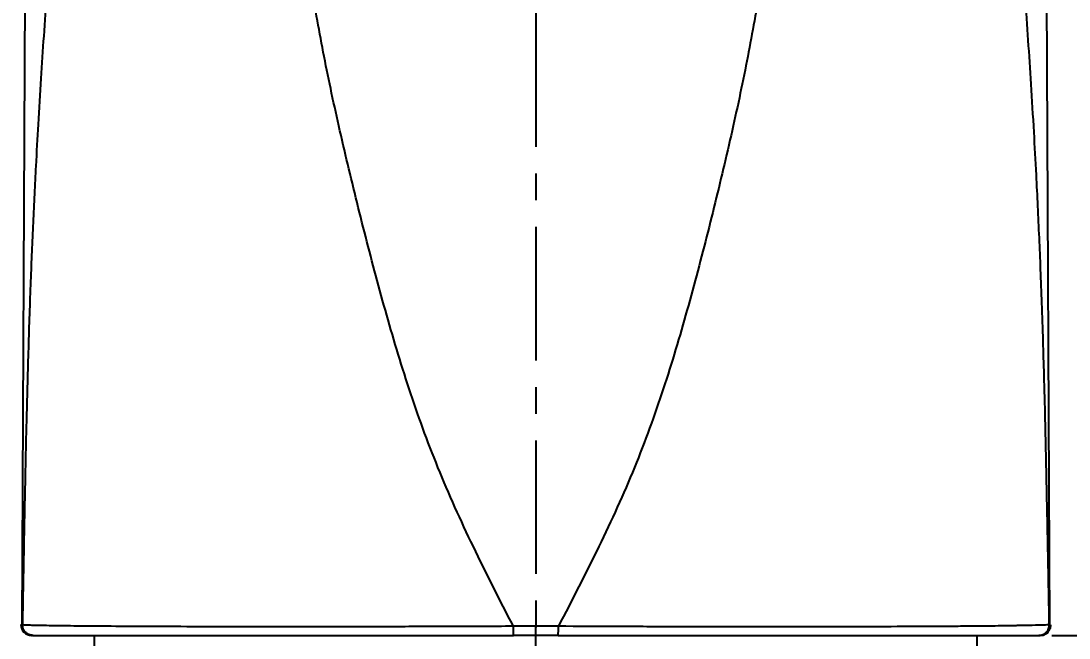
# Model space of a CAD drawing. Header units: millimetres. Extents: x 1261 to 1854, y -639 to -219.
# Drawn here: x 1649.27 to 1699.13, y -485.86 to -456.51 of the extents above; entities that cross this region are included whole.
import ezdxf

# ---------------------------------------------------------------- set-up
doc = ezdxf.new("R2010")
doc.units = ezdxf.units.MM
doc.header["$LTSCALE"] = 0.1
doc.linetypes.add('CENTERX2', pattern=[101.6, 63.5, -12.7, 12.7, -12.7])
doc.layers.get('0').update_dxf_attribs({"lineweight": 13})
doc.layers.add('CENTER', color=1, linetype='CENTERX2')
doc.layers.add('DIM', color=3, linetype='Continuous', lineweight=9)
doc.styles.get("Standard").update_dxf_attribs({"font": 'arial.ttf'})
doc.dimstyles.new('ISO-25', dxfattribs={"dimtxt": 2.5, "dimasz": 2.5, "dimexe": 1.25, "dimexo": 0.625, "dimtad": 1, "dimtxsty": 'Standard', "dimcen": 2.5, "dimadec": 0, "dimazin": 0, "dimtfac": 1, "dimtmove": 0, "dimatfit": 3, "dimfxl": 0, "dimarcsym": 0})

# ---------------------------------------------------------------- blocks, each defined once
blk = doc.blocks.new('*D18')
at = {"layer": 'Defpoints', "color": 0}
for p in [(1673.764, -359.927), (1735.228, -359.927), (1697.692, -485.737)]:
    blk.add_point(p, dxfattribs=at)
at = {"layer": 'DIM', "color": 3, "linetype": 'ByBlock', "lineweight": -2}
for p, q in [((1674.389, -359.927), (1736.478, -359.927)), ((1735.228, -483.237), (1735.228, -362.427)), ((1698.317, -485.737), (1736.478, -485.737))]:
    blk.add_line(p, q, dxfattribs=at)
at = {"layer": 'DIM', "color": 3}
for points in [[(1734.811, -362.427), (1735.644, -362.427), (1735.228, -359.927)], [(1734.811, -483.237), (1735.644, -483.237), (1735.228, -485.737)]]:
    blk.add_solid(points, dxfattribs=at)
at = {"layer": 'DIM', "color": 3, "insert": (1731.598, -422.832), "char_height": 5, "attachment_point": 5, "rotation": 90}
blk.add_mtext('125,8', dxfattribs=at)

msp = doc.modelspace()

# ---------------------------------------------------------------- linework, layer by layer
at = {"color": 7, "linetype": 'Continuous', "lineweight": 25}
for p, q in [((1649.542, -437.437), (1649.308, -485.237)), ((1698.22, -485.237), (1697.986, -437.437)), ((1649.308, -485.237), (1649.319, -485.234)), ((1673.764, -485.3), (1672.694, -485.304)), ((1674.836, -485.304), (1673.764, -485.3)), ((1649.767, -485.737), (1649.807, -485.737)), ((1649.836, -485.737), (1649.807, -485.737)), ((1652.764, -486.237), (1652.764, -485.737)), ((1694.764, -486.237), (1694.764, -485.737)), ((1697.721, -485.737), (1697.692, -485.737)), ((1697.721, -485.737), (1697.761, -485.737))]:
    msp.add_line(p, q, dxfattribs=at)
at = {"color": 8, "linetype": 'Continuous', "lineweight": 25}
msp.add_line((1673.764, -486.237), (1673.764, -485.737), dxfattribs=at)
at = {"color": 7, "linetype": 'Continuous', "lineweight": 25}
msp.add_arc((1649.767, -485.237), 0.5, 178.6909, 269.9963, dxfattribs=at)
for points, knots in [([(1651.299, -445.876), (1651.214, -446.731), (1651.055, -448.334), (1650.843, -450.749), (1650.658, -452.997), (1650.496, -455.12), (1650.348, -457.193), (1650.211, -459.273), (1650.086, -461.337), (1649.959, -463.621), (1649.838, -466.093), (1649.718, -468.968), (1649.614, -472.058), (1649.542, -474.755), (1649.495, -476.81), (1649.466, -478.218), (1649.439, -479.567), (1649.415, -480.852), (1649.393, -482.035), (1649.373, -483.155), (1649.354, -484.228), (1649.342, -484.922), (1649.337, -485.238)], [0, 0, 0, 0, 0.085488, 0.160363, 0.225054, 0.287242, 0.34394, 0.398296, 0.455759, 0.506365, 0.57319, 0.640059, 0.714237, 0.789103, 0.821925, 0.849718, 0.880834, 0.908986, 0.932033, 0.956235, 0.98009, 1, 1, 1, 1]), ([(1698.191, -485.238), (1698.184, -484.808), (1698.168, -483.885), (1698.142, -482.429), (1698.115, -480.952), (1698.082, -479.246), (1698.046, -477.436), (1697.999, -475.377), (1697.951, -473.502), (1697.898, -471.661), (1697.843, -469.991), (1697.782, -468.354), (1697.718, -466.817), (1697.65, -465.318), (1697.567, -463.637), (1697.461, -461.689), (1697.333, -459.55), (1697.192, -457.41), (1697.043, -455.292), (1696.879, -453.132), (1696.692, -450.841), (1696.476, -448.38), (1696.315, -446.747), (1696.229, -445.875)], [0, 0, 0, 0, 0.0271073, 0.0582343, 0.092424, 0.1213314, 0.1676847, 0.2094503, 0.2568513, 0.2934521, 0.3352948, 0.3731448, 0.4096212, 0.4463167, 0.4832012, 0.5351785, 0.5947301, 0.6508394, 0.7079369, 0.7711572, 0.8370323, 0.9130627, 1, 1, 1, 1]), ([(1672.694, -485.304), (1672.048, -484.042), (1670.766, -481.54), (1669.06, -477.771), (1667.686, -473.986), (1666.57, -470.218), (1665.58, -466.487), (1664.684, -462.818), (1663.874, -459.232), (1663.46, -456.993), (1663.251, -455.865)], [0, 0, 0, 0, 0.123012, 0.243779, 0.363084, 0.483903, 0.608133, 0.735928, 0.866909, 1, 1, 1, 1]), ([(1684.277, -455.865), (1684.071, -456.993), (1683.664, -459.231), (1682.863, -462.818), (1681.974, -466.488), (1680.987, -470.221), (1679.875, -473.99), (1678.502, -477.777), (1676.781, -481.544), (1675.488, -484.043), (1674.836, -485.304)], [0, 0, 0, 0, 0.133047, 0.263992, 0.391759, 0.515969, 0.636765, 0.756053, 0.876877, 1, 1, 1, 1]), ([(1649.337, -485.238), (1649.332, -485.238), (1649.322, -485.238), (1649.313, -485.237), (1649.308, -485.237)], [0, 0, 0, 0, 0.502244, 1, 1, 1, 1]), ([(1649.807, -485.737), (1649.742, -485.73), (1649.611, -485.715), (1649.446, -485.599), (1649.33, -485.434), (1649.315, -485.303), (1649.308, -485.237)], [0, 0, 0, 0, 0.25, 0.5, 0.750001, 1, 1, 1, 1]), ([(1672.694, -485.304), (1671.697, -485.308), (1669.721, -485.316), (1666.841, -485.324), (1664.464, -485.328), (1662.565, -485.33), (1661.09, -485.33), (1659.694, -485.329), (1658.383, -485.326), (1656.757, -485.321), (1654.926, -485.314), (1653.066, -485.302), (1651.557, -485.289), (1650.424, -485.274), (1649.641, -485.257), (1649.438, -485.244), (1649.337, -485.238)], [0, 0, 0, 0, 0.082852, 0.164154, 0.243867, 0.29096, 0.337483, 0.383433, 0.428809, 0.473611, 0.561839, 0.649877, 0.737719, 0.825352, 0.912774, 1, 1, 1, 1]), ([(1649.836, -485.737), (1649.771, -485.73), (1649.64, -485.715), (1649.475, -485.599), (1649.36, -485.434), (1649.345, -485.303), (1649.337, -485.238)], [0, 0, 0, 0, 0.2500001, 0.5000005, 0.7500004, 1, 1, 1, 1]), ([(1672.704, -485.737), (1672.703, -485.732), (1672.701, -485.72), (1672.697, -485.624), (1672.695, -485.48), (1672.694, -485.362), (1672.694, -485.304)], [0, 0, 0, 0, 0.237125, 0.493565, 0.753546, 1, 1, 1, 1]), ([(1673.764, -485.737), (1673.764, -485.731), (1673.764, -485.719), (1673.764, -485.62), (1673.764, -485.475), (1673.764, -485.357), (1673.764, -485.3)], [0, 0, 0, 0, 0.2418464, 0.500246, 0.7585105, 1, 1, 1, 1]), ([(1674.826, -485.737), (1674.827, -485.731), (1674.83, -485.719), (1674.833, -485.621), (1674.835, -485.478), (1674.836, -485.361), (1674.836, -485.304)], [0, 0, 0, 0, 0.24167, 0.499879, 0.758155, 1, 1, 1, 1]), ([(1698.191, -485.238), (1698.114, -485.24), (1697.96, -485.246), (1697.543, -485.255), (1697.193, -485.263), (1696.996, -485.267), (1696.782, -485.271), (1696.551, -485.275), (1696.305, -485.28), (1695.954, -485.287), (1695.387, -485.295), (1694.723, -485.3), (1694.079, -485.305), (1693.596, -485.308), (1693.045, -485.311), (1692.423, -485.314), (1691.723, -485.318), (1690.485, -485.323), (1688.618, -485.329), (1686.023, -485.332), (1683.293, -485.331), (1680.487, -485.326), (1677.661, -485.318), (1675.77, -485.308), (1674.836, -485.304)], [0, 0, 0, 0, 0.0714477, 0.1425747, 0.1611571, 0.1797182, 0.1982585, 0.2167774, 0.2352746, 0.25375, 0.290729, 0.3447882, 0.3666102, 0.3903314, 0.4159527, 0.443475, 0.4728977, 0.5042202, 0.5919022, 0.6775745, 0.761229, 0.8428478, 0.9224517, 1, 1, 1, 1]), ([(1697.692, -485.737), (1697.757, -485.73), (1697.888, -485.715), (1698.053, -485.599), (1698.168, -485.434), (1698.184, -485.303), (1698.191, -485.238)], [0, 0, 0, 0, 0.249999, 0.499999, 0.749998, 1, 1, 1, 1]), ([(1697.721, -485.737), (1697.786, -485.73), (1697.917, -485.715), (1698.082, -485.599), (1698.197, -485.434), (1698.212, -485.303), (1698.22, -485.237)], [0, 0, 0, 0, 0.25, 0.5, 0.750001, 1, 1, 1, 1]), ([(1697.856, -485.727), (1697.868, -485.725), (1697.916, -485.716), (1698.001, -485.681), (1698.117, -485.601), (1698.214, -485.469), (1698.265, -485.332), (1698.256, -485.252), (1698.254, -485.231)], [0, 0, 0, 0, 0.0527227, 0.2099967, 0.3938952, 0.6545308, 0.9114874, 1, 1, 1, 1]), ([(1698.22, -485.237), (1698.215, -485.237), (1698.206, -485.238), (1698.196, -485.238), (1698.191, -485.238)], [0, 0, 0, 0, 0.500015, 1, 1, 1, 1]), ([(1649.836, -485.737), (1649.945, -485.737), (1650.163, -485.737), (1651.022, -485.737), (1652.266, -485.737), (1653.922, -485.737), (1655.952, -485.737), (1658.476, -485.737), (1661.513, -485.737), (1665.047, -485.737), (1668.815, -485.737), (1671.407, -485.737), (1672.704, -485.737)], [0, 0, 0, 0, 0.09335, 0.186704, 0.280066, 0.373454, 0.466795, 0.560122, 0.670096, 0.780024, 0.890002, 1, 1, 1, 1]), ([(1673.764, -485.737), (1673.566, -485.737), (1673.213, -485.737), (1672.859, -485.737), (1672.704, -485.737)], [0, 0, 0, 0, 0.560013, 1, 1, 1, 1]), ([(1674.826, -485.737), (1674.628, -485.737), (1674.274, -485.737), (1673.92, -485.737), (1673.764, -485.737)], [0, 0, 0, 0, 0.559986, 1, 1, 1, 1]), ([(1674.826, -485.737), (1675.926, -485.737), (1678.127, -485.737), (1681.352, -485.737), (1684.435, -485.737), (1687.305, -485.737), (1689.911, -485.737), (1692.331, -485.737), (1694.452, -485.737), (1696.133, -485.737), (1697.282, -485.737), (1697.555, -485.737), (1697.692, -485.737)], [0, 0, 0, 0, 0.093357, 0.186717, 0.280018, 0.373339, 0.466682, 0.560001, 0.669999, 0.780019, 0.890009, 1, 1, 1, 1])]:
    msp.add_open_spline(points, degree=3, knots=knots, dxfattribs=at)
at = {"layer": 'CENTER'}
msp.add_line((1673.764, -354.544), (1673.764, -525.129), dxfattribs=at)

# ---------------------------------------------------------------- dimensions: what is measured, and where the dimension line sits
at = {"layer": 'DIM', "color": 7}
dim = msp.add_linear_dim(base=(1735.228, -359.927), p1=(1697.692, -485.737), p2=(1673.764, -359.927), angle=90, dimstyle='ISO-25', override={"dimtxt": 5, "dimdec": 1, "dimcen": 5, "dimclrd": 3, "dimclre": 3, "dimclrt": 3, "dimtdec": 1, "dimfxl": 1.25, "dimtfill": 1, "dimarcsym": 1}, dxfattribs=at)
dim.commit()
dim.dimension.update_dxf_attribs({"geometry": '*D18', "text_midpoint": (1731.598, -422.832)})

doc.saveas('drawing.dxf')
